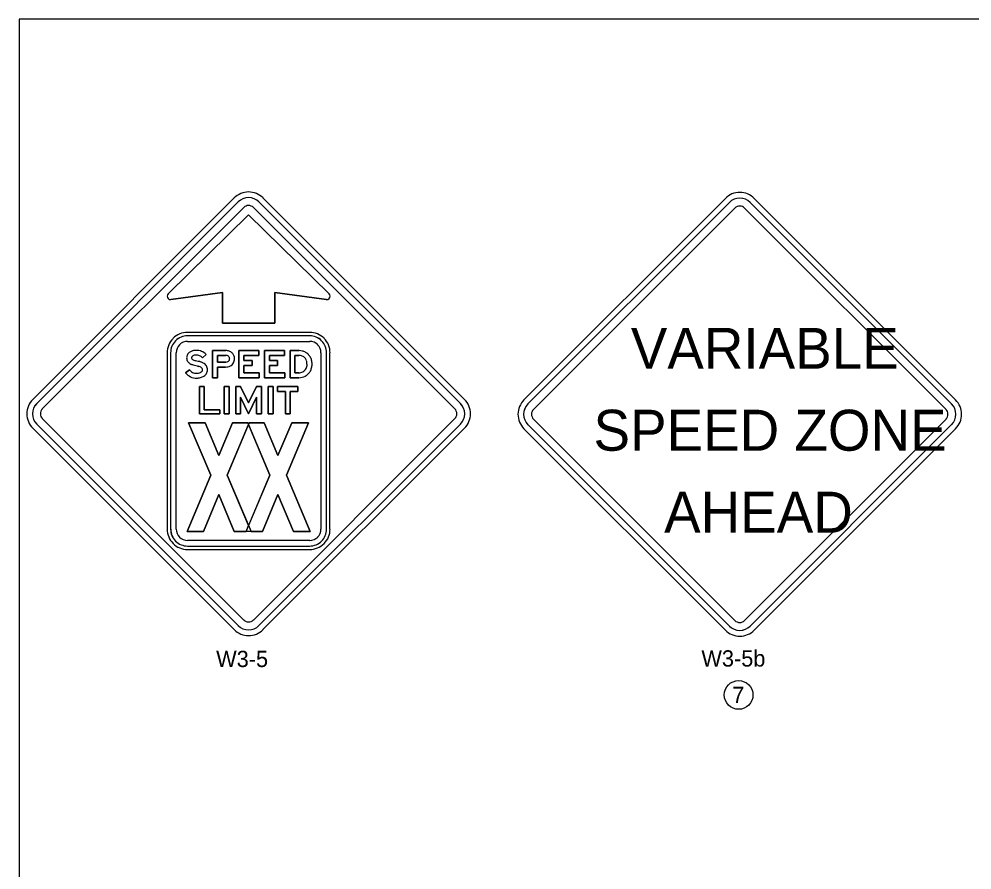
# Model space of a CAD drawing. Extents: x 0 to 37.9, y 0 to 20.9.
# Drawn here: x 4.91 to 16.64, y 10.47 to 20.95 of the extents above; entities that cross this region are included whole.
import ezdxf

# ---------------------------------------------------------------- set-up
doc = ezdxf.new("R2010")
doc.units = 0
for name, color, linetype in [('63', 7, 'Continuous'), ('LAYER_1', 7, 'Continuous'), ('Level 1', 7, 'Continuous'), ('R_PL_TRAFSIGN_PR', 7, 'Continuous')]:
    doc.layers.add(name, color=color, linetype=linetype)

msp = doc.modelspace()

# ---------------------------------------------------------------- linework, layer by layer
at = {"layer": '63'}
for p, q in [((7.604, 18.695), (5.125, 16.216)), ((10.34, 16.216), (7.86, 18.695)), ((13.65, 18.689), (11.171, 16.209)), ((16.386, 16.209), (13.906, 18.689)), ((5.193, 16.147), (7.673, 18.626)), ((7.791, 18.626), (10.271, 16.147)), ((11.24, 16.141), (13.719, 18.62)), ((13.837, 18.62), (16.317, 16.141)), ((8.484, 17.048), (6.981, 17.048)), ((6.981, 16.978), (8.484, 16.978)), ((6.772, 16.839), (6.772, 14.668)), ((6.842, 14.668), (6.842, 16.839)), ((7.165, 16.777), (7.21, 16.817)), ((7.452, 16.865), (7.289, 16.865)), ((8.354, 16.865), (8.242, 16.865)), ((8.623, 16.839), (8.623, 14.668)), ((8.692, 14.668), (8.692, 16.839)), ((7.029, 16.696), (7.048, 16.691)), ((7.003, 16.63), (6.955, 16.592)), ((5.125, 15.96), (7.604, 13.48)), ((7.673, 13.549), (5.193, 16.029)), ((7.73, 15.954), (7.721, 15.976)), ((7.74, 15.976), (7.73, 15.954)), ((10.271, 16.029), (7.791, 13.549)), ((7.86, 13.48), (10.34, 15.96)), ((11.171, 15.954), (13.65, 13.474)), ((13.719, 13.543), (11.24, 16.022)), ((16.317, 16.022), (13.837, 13.543)), ((13.906, 13.474), (16.386, 15.954)), ((7.702, 14.64), (7.732, 14.712)), ((7.732, 14.712), (7.762, 14.64)), ((8.484, 14.529), (6.981, 14.529)), ((6.981, 14.459), (8.484, 14.459))]:
    msp.add_line(p, q, dxfattribs=at)
for points in [[(8.722, 17.565), (7.732, 18.537), (6.745, 17.568), (6.742, 17.565)], [(6.776, 17.494), (7.412, 17.579), (7.412, 17.201), (8.053, 17.201), (8.053, 17.579), (8.689, 17.494)], [(7.289, 16.865), (7.289, 16.531), (7.351, 16.531), (7.351, 16.663), (7.446, 16.663)], [(7.452, 16.723), (7.351, 16.723), (7.351, 16.806), (7.448, 16.806)], [(7.613, 16.531), (7.864, 16.531), (7.864, 16.59), (7.674, 16.59), (7.674, 16.683), (7.775, 16.683), (7.775, 16.744), (7.674, 16.744), (7.674, 16.806), (7.858, 16.806), (7.858, 16.865), (7.613, 16.865), (7.613, 16.531)], [(7.928, 16.531), (8.178, 16.531), (8.178, 16.59), (7.989, 16.59), (7.989, 16.683), (8.089, 16.683), (8.089, 16.744), (7.989, 16.744), (7.989, 16.806), (8.173, 16.806), (8.173, 16.865), (7.928, 16.865), (7.928, 16.531)], [(8.242, 16.865), (8.242, 16.531), (8.351, 16.531)], [(8.351, 16.59), (8.303, 16.59), (8.303, 16.806), (8.351, 16.806)], [(7.126, 16.088), (7.376, 16.088), (7.376, 16.138), (7.185, 16.138), (7.185, 16.422), (7.126, 16.422), (7.126, 16.088)], [(7.431, 16.088), (7.491, 16.088), (7.491, 16.422), (7.431, 16.422), (7.431, 16.088)], [(7.576, 16.088), (7.634, 16.088), (7.634, 16.292), (7.732, 16.087), (7.831, 16.292), (7.831, 16.088), (7.89, 16.088), (7.89, 16.422), (7.831, 16.422), (7.732, 16.224), (7.634, 16.422), (7.576, 16.422), (7.576, 16.088)], [(7.975, 16.088), (8.035, 16.088), (8.035, 16.422), (7.975, 16.422), (7.975, 16.088)], [(8.185, 16.088), (8.243, 16.088), (8.243, 16.363), (8.34, 16.363), (8.34, 16.422), (8.089, 16.422), (8.089, 16.363), (8.185, 16.363), (8.185, 16.088)], [(7.721, 15.976), (7.535, 15.976), (7.366, 15.575), (7.196, 15.976), (6.993, 15.976), (7.267, 15.334), (6.974, 14.64), (7.177, 14.64), (7.366, 15.096), (7.555, 14.64), (7.702, 14.64)], [(7.732, 14.712), (7.469, 15.334), (7.73, 15.954)], [(7.73, 15.954), (7.995, 15.334), (7.732, 14.712)], [(7.762, 14.64), (7.905, 14.64), (8.094, 15.096), (8.283, 14.64), (8.49, 14.64), (8.197, 15.334), (8.468, 15.976), (8.263, 15.976), (8.094, 15.575), (7.924, 15.976), (7.74, 15.976)]]:
    msp.add_lwpolyline(points, dxfattribs=at)
for centre, radius, start, end in [((7.732, 18.568), 0.18, 44.9254, 135.0746), ((7.732, 18.568), 0.0832, 89.9254, 135.0746), ((7.732, 18.568), 0.0832, 44.9254, 90.0746), ((13.778, 18.562), 0.18, 44.9254, 135.0746), ((13.778, 18.561), 0.0832, 89.9254, 135.0746), ((13.778, 18.561), 0.0832, 44.9254, 90.0746), ((6.773, 17.535), 0.0424, 135.5459, 180.2667), ((6.773, 17.535), 0.0425, 179.7409, 223.6306), ((6.77, 17.532), 0.0391, 223.4582, 269.8658), ((6.77, 17.532), 0.0388, 269.9854, 277.795), ((8.694, 17.532), 0.0388, 262.2736, 270.0145), ((8.694, 17.532), 0.0391, 270.1342, 316.5418), ((8.692, 17.535), 0.0424, 359.7364, 44.1273), ((8.692, 17.535), 0.0425, 316.3694, 0.2591), ((6.98, 16.839), 0.208, 89.9254, 180.0746), ((8.484, 16.839), 0.208, 359.9254, 90.0746), ((6.98, 16.839), 0.139, 134.9255, 180.0746), ((6.981, 16.84), 0.139, 89.9254, 135.0746), ((8.484, 16.84), 0.139, 44.9254, 90.0746), ((8.484, 16.839), 0.139, 359.9254, 45.0745), ((7.054, 16.777), 0.0847, 152.6777, 181.0753), ((7.049, 16.774), 0.0796, 178.5889, 212.857), ((7.053, 16.776), 0.0843, 122.7366, 151.2236), ((7.075, 16.745), 0.122, 104.8208, 123.6963), ((7.058, 16.777), 0.0282, 120.2956, 182.7513), ((7.05, 16.776), 0.0209, 179.9083, 212.0097), ((7.086, 16.7), 0.168, 89.4557, 104.6448), ((7.071, 16.755), 0.0539, 100.3001, 120.1792), ((7.084, 16.687), 0.123, 89.2915, 100.7425), ((7.087, 16.696), 0.114, 68.1423, 90.6186), ((7.089, 16.696), 0.172, 67.7077, 90.6198), ((7.087, 16.701), 0.109, 44.235, 67.4215), ((7.089, 16.702), 0.167, 43.5808, 66.9538), ((7.449, 16.737), 0.0697, 74.3681, 90.652), ((7.453, 16.746), 0.119, 70.1262, 90.5851), ((7.455, 16.757), 0.0485, 53.4083, 74.1478), ((7.461, 16.765), 0.0382, 358.1346, 53.1839), ((7.456, 16.758), 0.107, 47.5495, 69.5656), ((7.466, 16.767), 0.0934, 23.7265, 48.402), ((7.46, 16.766), 0.0998, 359.2559, 22.8707), ((8.353, 16.697), 0.109, 68.2803, 90.9045), ((8.354, 16.715), 0.15, 74.8209, 89.9449), ((8.347, 16.689), 0.177, 61.1263, 74.6736), ((8.359, 16.716), 0.0892, 41.6097, 67.471), ((8.354, 16.71), 0.0961, 19.1321, 42.4402), ((8.353, 16.698), 0.166, 46.3389, 61.4634), ((8.37, 16.717), 0.14, 29.1925, 46.1262), ((8.359, 16.712), 0.152, 12.8798, 28.9344), ((7.048, 16.775), 0.0792, 213.9051, 230.9933), ((7.067, 16.798), 0.109, 231.1072, 244.8913), ((7.057, 16.789), 0.0969, 247.9452, 253.5406), ((7.061, 16.783), 0.0332, 212.9513, 236.4661), ((7.084, 16.818), 0.0755, 236.054, 249.6405), ((8.43, 21.479), 4.984, 253.9054, 254.7005), ((7.117, 16.902), 0.166, 249.2993, 257.3298), ((6.813, 15.58), 1.191, 73.9958, 77.0417), ((7.075, 16.525), 0.152, 66.1375, 75.0457), ((7.107, 16.597), 0.0734, 51.9544, 66.4293), ((7.044, 16.388), 0.351, 70.4024, 73.8369), ((7.128, 16.62), 0.103, 63.1106, 70.89), ((7.126, 16.619), 0.105, 47.7482, 62.5851), ((7.14, 16.634), 0.0849, 30.4699, 47.5547), ((7.136, 16.633), 0.0885, 13.5599, 30.1888), ((7.447, 16.819), 0.156, 269.6049, 281.5695), ((7.453, 16.774), 0.0509, 268.9049, 309.0964), ((7.456, 16.774), 0.11, 281.6113, 296.6771), ((7.462, 16.763), 0.0365, 307.9708, 1.5689), ((7.462, 16.761), 0.0957, 297.0955, 330.3686), ((7.462, 16.765), 0.0981, 328.6245, 359.6715), ((8.357, 16.687), 0.0935, 332.6887, 348.8274), ((8.325, 16.701), 0.126, 359.241, 18.6499), ((8.301, 16.698), 0.151, 348.7813, 0.4891), ((8.309, 16.701), 0.204, 359.5919, 12.778), ((8.306, 16.698), 0.207, 347.2107, 0.3996), ((7.092, 16.703), 0.176, 219.0033, 244.6567), ((7.092, 16.698), 0.112, 217.4884, 243.7102), ((7.091, 16.709), 0.182, 245.6676, 270.8051), ((7.091, 16.7), 0.113, 244.8178, 270.8459), ((7.094, 16.698), 0.111, 269.0647, 293.703), ((7.119, 16.643), 0.051, 292.6196, 320.7601), ((7.1, 16.679), 0.151, 285.3029, 302.2765), ((7.13, 16.626), 0.0367, 29.1122, 52.1395), ((7.133, 16.63), 0.0324, 322.6694, 0.8605), ((7.139, 16.631), 0.0267, 359.7606, 28.2299), ((7.121, 16.649), 0.115, 301.7129, 313.9571), ((7.141, 16.628), 0.0856, 314.0283, 328.9351), ((7.145, 16.625), 0.08, 329.4831, 0.8403), ((7.109, 16.627), 0.116, 359.5799, 13.4256), ((8.35, 16.671), 0.0807, 270.4769, 287.5264), ((8.351, 16.693), 0.162, 269.9458, 299.3871), ((8.337, 16.713), 0.125, 287.5372, 300.2566), ((8.34, 16.712), 0.123, 299.2151, 313.3403), ((8.366, 16.684), 0.0847, 313.4446, 331.5413), ((8.347, 16.702), 0.172, 299.0064, 313.9424), ((8.366, 16.682), 0.145, 314.1465, 330.8942), ((8.356, 16.687), 0.155, 331.1465, 347.1055), ((7.095, 16.702), 0.175, 269.649, 285.074), ((5.252, 16.087), 0.18, 134.9254, 225.0746), ((10.213, 16.087), 0.18, 314.9254, 45.0746), ((11.298, 16.081), 0.18, 134.9254, 225.0746), ((16.259, 16.081), 0.18, 314.9254, 45.0746), ((5.252, 16.088), 0.0832, 134.9254, 180.0746), ((5.252, 16.088), 0.0832, 179.9254, 225.0746), ((10.212, 16.088), 0.0832, 359.9254, 45.0746), ((10.212, 16.088), 0.0832, 314.9254, 0.0746), ((11.298, 16.082), 0.0832, 134.9254, 180.0746), ((11.298, 16.081), 0.0832, 179.9254, 225.0746), ((16.258, 16.082), 0.0832, 359.9254, 45.0746), ((16.258, 16.081), 0.0832, 314.9254, 0.0746), ((6.981, 14.668), 0.208, 179.9254, 270.0746), ((6.98, 14.668), 0.139, 179.9254, 225.0745), ((8.484, 14.668), 0.208, 269.9254, 0.0746), ((8.484, 14.668), 0.139, 314.9255, 0.0746), ((6.981, 14.668), 0.139, 224.9254, 270.0746), ((8.484, 14.668), 0.139, 269.9254, 315.0746), ((7.732, 13.608), 0.0832, 224.9254, 270.0746), ((7.732, 13.608), 0.0832, 269.9254, 315.0746), ((13.778, 13.602), 0.0832, 224.9254, 270.0746), ((13.778, 13.602), 0.0832, 269.9254, 315.0746), ((7.732, 13.607), 0.18, 224.9254, 315.0746), ((13.778, 13.601), 0.18, 224.9254, 315.0746)]:
    msp.add_arc(centre, radius, start, end, dxfattribs=at)
at = {"layer": 'LAYER_1'}
for points in [[(7.555, 18.745), (5.075, 16.265)], [(7.604, 18.695), (5.125, 16.216)], [(10.34, 16.216), (7.86, 18.695)], [(10.389, 16.265), (7.909, 18.745)], [(13.601, 18.738), (11.122, 16.259)], [(13.65, 18.689), (11.171, 16.209)], [(16.386, 16.209), (13.906, 18.689)], [(16.435, 16.259), (13.956, 18.738)], [(5.193, 16.147), (7.673, 18.626)], [(6.742, 17.565), (6.745, 17.568), (6.742, 17.565), (7.732, 18.537), (8.722, 17.565), (8.722, 17.565)], [(7.791, 18.626), (10.271, 16.147)], [(11.24, 16.141), (13.719, 18.62)], [(13.837, 18.62), (16.317, 16.141)], [(8.689, 17.494), (8.688, 17.494), (8.689, 17.494), (8.053, 17.579), (8.053, 17.201), (7.412, 17.201), (7.412, 17.579), (6.776, 17.494), (6.776, 17.494), (6.776, 17.494)], [(8.484, 17.09), (6.981, 17.09)], [(8.484, 17.048), (6.981, 17.048)], [(6.981, 16.978), (8.484, 16.978)], [(6.73, 16.839), (6.73, 14.668)], [(6.772, 16.839), (6.772, 14.668)], [(6.842, 14.668), (6.842, 16.839)], [(7.21, 16.817), (7.165, 16.777)], [(7.289, 16.865), (7.452, 16.865)], [(7.446, 16.663), (7.351, 16.663), (7.351, 16.531), (7.289, 16.531), (7.289, 16.865)], [(7.448, 16.806), (7.351, 16.806), (7.351, 16.723), (7.452, 16.723)], [(8.242, 16.865), (8.354, 16.865)], [(8.351, 16.531), (8.242, 16.531), (8.242, 16.865)], [(8.351, 16.806), (8.303, 16.806), (8.303, 16.59), (8.351, 16.59)], [(8.623, 16.839), (8.623, 14.668)], [(8.692, 14.668), (8.692, 16.839)], [(8.734, 14.668), (8.734, 16.839)], [(7.048, 16.691), (7.029, 16.696)], [(6.955, 16.592), (7.003, 16.63)], [(5.125, 15.96), (7.604, 13.48)], [(7.673, 13.549), (5.193, 16.029)], [(10.271, 16.029), (7.791, 13.549)], [(7.86, 13.48), (10.34, 15.96)], [(11.171, 15.954), (13.65, 13.474)], [(13.719, 13.543), (11.24, 16.022)], [(16.317, 16.022), (13.837, 13.543)], [(13.906, 13.474), (16.386, 15.954)], [(5.075, 15.911), (7.555, 13.431)], [(7.909, 13.431), (10.389, 15.911)], [(11.122, 15.904), (13.601, 13.425)], [(13.956, 13.425), (16.435, 15.904)], [(8.484, 14.529), (6.981, 14.529)], [(6.981, 14.459), (8.484, 14.459)], [(6.981, 14.418), (8.484, 14.418)]]:
    msp.add_lwpolyline(points, dxfattribs=at)
for points in [[(7.613, 16.865), (7.858, 16.865), (7.858, 16.806), (7.674, 16.806), (7.674, 16.744), (7.775, 16.744), (7.775, 16.683), (7.674, 16.683), (7.674, 16.59), (7.864, 16.59), (7.864, 16.531), (7.613, 16.531)], [(7.928, 16.865), (8.173, 16.865), (8.173, 16.806), (7.989, 16.806), (7.989, 16.744), (8.089, 16.744), (8.089, 16.683), (7.989, 16.683), (7.989, 16.59), (8.178, 16.59), (8.178, 16.531), (7.928, 16.531)], [(7.126, 16.422), (7.185, 16.422), (7.185, 16.138), (7.376, 16.138), (7.376, 16.088), (7.126, 16.088)], [(7.431, 16.422), (7.491, 16.422), (7.491, 16.088), (7.431, 16.088)], [(7.576, 16.422), (7.634, 16.422), (7.732, 16.224), (7.831, 16.422), (7.89, 16.422), (7.89, 16.088), (7.831, 16.088), (7.831, 16.292), (7.732, 16.087), (7.634, 16.292), (7.634, 16.088), (7.576, 16.088)], [(7.975, 16.422), (8.035, 16.422), (8.035, 16.088), (7.975, 16.088)], [(8.185, 16.363), (8.089, 16.363), (8.089, 16.422), (8.34, 16.422), (8.34, 16.363), (8.243, 16.363), (8.243, 16.088), (8.185, 16.088)], [(7.267, 15.334), (6.993, 15.976), (7.196, 15.976), (7.366, 15.575), (7.535, 15.976), (7.74, 15.976), (7.469, 15.334), (7.762, 14.64), (7.555, 14.64), (7.366, 15.096), (7.177, 14.64), (6.974, 14.64)], [(7.995, 15.334), (7.721, 15.976), (7.924, 15.976), (8.094, 15.575), (8.263, 15.976), (8.468, 15.976), (8.197, 15.334), (8.49, 14.64), (8.283, 14.64), (8.094, 15.096), (7.905, 14.64), (7.702, 14.64)]]:
    msp.add_lwpolyline(points, close=True, dxfattribs=at)
for centre, radius, start, end in [((7.732, 18.568), 0.25, 89.9254, 135.0746), ((7.733, 18.568), 0.25, 44.9254, 90.0746), ((13.778, 18.562), 0.25, 89.9254, 135.0746), ((13.779, 18.562), 0.25, 44.9254, 90.0746), ((7.732, 18.568), 0.18, 89.9255, 135.0746), ((7.732, 18.568), 0.0832, 89.9254, 135.0746), ((7.732, 18.568), 0.18, 44.9254, 90.0745), ((7.732, 18.568), 0.0832, 44.9254, 90.0746), ((13.778, 18.562), 0.18, 89.9255, 135.0746), ((13.779, 18.562), 0.18, 44.9254, 90.0745), ((13.778, 18.561), 0.0832, 89.9254, 135.0746), ((13.778, 18.561), 0.0832, 44.9254, 90.0746), ((6.773, 17.535), 0.0424, 135.5459, 180.2667), ((6.773, 17.535), 0.0425, 179.7409, 223.6306), ((6.77, 17.532), 0.0391, 223.4582, 269.8658), ((6.77, 17.532), 0.0388, 269.9854, 277.795), ((8.694, 17.532), 0.0388, 262.2736, 270.0145), ((8.694, 17.532), 0.0391, 270.1342, 316.5418), ((8.692, 17.535), 0.0424, 359.7364, 44.1273), ((8.692, 17.535), 0.0425, 316.3694, 0.2591), ((6.98, 16.839), 0.25, 134.9254, 180.0746), ((6.98, 16.84), 0.25, 89.9254, 135.0746), ((6.981, 16.84), 0.208, 89.9254, 135.0746), ((8.484, 16.84), 0.25, 44.9254, 90.0746), ((8.484, 16.84), 0.208, 44.9254, 90.0746), ((8.485, 16.839), 0.25, 359.9254, 45.0746), ((6.98, 16.839), 0.208, 134.9254, 180.0746), ((6.98, 16.839), 0.139, 134.9255, 180.0746), ((6.981, 16.84), 0.139, 89.9254, 135.0746), ((8.484, 16.84), 0.139, 44.9254, 90.0746), ((8.484, 16.839), 0.139, 359.9254, 45.0745), ((8.484, 16.839), 0.208, 359.9254, 45.0746), ((7.054, 16.777), 0.0847, 152.6777, 181.0753), ((7.049, 16.774), 0.0796, 178.5889, 212.857), ((7.053, 16.776), 0.0843, 122.7366, 151.2236), ((7.075, 16.745), 0.122, 104.8208, 123.6963), ((7.058, 16.777), 0.0282, 120.2956, 182.7513), ((7.05, 16.776), 0.0209, 179.9083, 212.0097), ((7.086, 16.7), 0.168, 89.4557, 104.6448), ((7.071, 16.755), 0.0539, 100.3001, 120.1792), ((7.084, 16.687), 0.123, 89.2915, 100.7425), ((7.087, 16.696), 0.114, 68.1423, 90.6186), ((7.089, 16.696), 0.172, 67.7077, 90.6198), ((7.087, 16.701), 0.109, 44.235, 67.4215), ((7.089, 16.702), 0.167, 43.5808, 66.9538), ((7.449, 16.737), 0.0697, 74.3681, 90.652), ((7.453, 16.746), 0.119, 70.1262, 90.5851), ((7.455, 16.757), 0.0485, 53.4083, 74.1478), ((7.461, 16.765), 0.0382, 358.1346, 53.1839), ((7.456, 16.758), 0.107, 47.5495, 69.5656), ((7.466, 16.767), 0.0934, 23.7265, 48.402), ((7.46, 16.766), 0.0998, 359.2559, 22.8707), ((8.353, 16.697), 0.109, 68.2803, 90.9045), ((8.354, 16.715), 0.15, 74.8209, 89.9449), ((8.347, 16.689), 0.177, 61.1263, 74.6736), ((8.359, 16.716), 0.0892, 41.6097, 67.471), ((8.354, 16.71), 0.0961, 19.1321, 42.4402), ((8.353, 16.698), 0.166, 46.3389, 61.4634), ((8.37, 16.717), 0.14, 29.1925, 46.1262), ((8.359, 16.712), 0.152, 12.8798, 28.9344), ((7.048, 16.775), 0.0792, 213.9051, 230.9933), ((7.067, 16.798), 0.109, 231.1072, 244.8913), ((7.057, 16.789), 0.0969, 247.9452, 253.5406), ((7.061, 16.783), 0.0332, 212.9513, 236.4661), ((7.084, 16.818), 0.0755, 236.054, 249.6405), ((8.43, 21.479), 4.984, 253.9054, 254.7005), ((7.117, 16.902), 0.166, 249.2993, 257.3298), ((6.813, 15.58), 1.191, 73.9958, 77.0417), ((7.075, 16.525), 0.152, 66.1375, 75.0457), ((7.107, 16.597), 0.0734, 51.9544, 66.4293), ((7.044, 16.388), 0.351, 70.4024, 73.8369), ((7.128, 16.62), 0.103, 63.1106, 70.89), ((7.126, 16.619), 0.105, 47.7482, 62.5851), ((7.14, 16.634), 0.0849, 30.4699, 47.5547), ((7.136, 16.633), 0.0885, 13.5599, 30.1888), ((7.447, 16.819), 0.156, 269.6049, 281.5695), ((7.453, 16.774), 0.0509, 268.9049, 309.0964), ((7.456, 16.774), 0.11, 281.6113, 296.6771), ((7.462, 16.763), 0.0365, 307.9708, 1.5689), ((7.462, 16.761), 0.0957, 297.0955, 330.3686), ((7.462, 16.765), 0.0981, 328.6245, 359.6715), ((8.357, 16.687), 0.0935, 332.6887, 348.8274), ((8.325, 16.701), 0.126, 359.241, 18.6499), ((8.301, 16.698), 0.151, 348.7813, 0.4891), ((8.309, 16.701), 0.204, 359.5919, 12.778), ((8.306, 16.698), 0.207, 347.2107, 0.3996), ((7.092, 16.703), 0.176, 219.0033, 244.6567), ((7.092, 16.698), 0.112, 217.4884, 243.7102), ((7.091, 16.709), 0.182, 245.6676, 270.8051), ((7.091, 16.7), 0.113, 244.8178, 270.8459), ((7.094, 16.698), 0.111, 269.0647, 293.703), ((7.119, 16.643), 0.051, 292.6196, 320.7601), ((7.1, 16.679), 0.151, 285.3029, 302.2765), ((7.13, 16.626), 0.0367, 29.1122, 52.1395), ((7.133, 16.63), 0.0324, 322.6694, 0.8605), ((7.139, 16.631), 0.0267, 359.7606, 28.2299), ((7.121, 16.649), 0.115, 301.7129, 313.9571), ((7.141, 16.628), 0.0856, 314.0283, 328.9351), ((7.145, 16.625), 0.08, 329.4831, 0.8403), ((7.109, 16.627), 0.116, 359.5799, 13.4256), ((8.35, 16.671), 0.0807, 270.4769, 287.5264), ((8.351, 16.693), 0.162, 269.9458, 299.3871), ((8.337, 16.713), 0.125, 287.5372, 300.2566), ((8.34, 16.712), 0.123, 299.2151, 313.3403), ((8.366, 16.684), 0.0847, 313.4446, 331.5413), ((8.347, 16.702), 0.172, 299.0064, 313.9424), ((8.366, 16.682), 0.145, 314.1465, 330.8942), ((8.356, 16.687), 0.155, 331.1465, 347.1055), ((7.095, 16.702), 0.175, 269.649, 285.074), ((5.252, 16.088), 0.25, 134.9254, 180.0746), ((5.252, 16.088), 0.18, 134.9254, 180.0745), ((10.213, 16.088), 0.18, 359.9255, 45.0746), ((10.213, 16.088), 0.25, 359.9254, 45.0746), ((11.298, 16.082), 0.25, 134.9254, 180.0746), ((11.298, 16.082), 0.18, 134.9254, 180.0745), ((16.259, 16.082), 0.18, 359.9255, 45.0746), ((16.259, 16.082), 0.25, 359.9254, 45.0746), ((5.252, 16.087), 0.25, 179.9254, 225.0746), ((5.252, 16.087), 0.18, 179.9255, 225.0746), ((5.252, 16.088), 0.0832, 134.9254, 180.0746), ((5.252, 16.088), 0.0832, 179.9254, 225.0746), ((10.212, 16.088), 0.0832, 359.9254, 45.0746), ((10.212, 16.088), 0.0832, 314.9254, 0.0746), ((10.213, 16.087), 0.18, 314.9254, 0.0745), ((10.213, 16.087), 0.25, 314.9254, 0.0746), ((11.298, 16.081), 0.25, 179.9254, 225.0746), ((11.298, 16.081), 0.18, 179.9255, 225.0746), ((11.298, 16.082), 0.0832, 134.9254, 180.0746), ((11.298, 16.081), 0.0832, 179.9254, 225.0746), ((16.258, 16.082), 0.0832, 359.9254, 45.0746), ((16.258, 16.081), 0.0832, 314.9254, 0.0746), ((16.259, 16.081), 0.18, 314.9254, 0.0745), ((16.259, 16.081), 0.25, 314.9254, 0.0746), ((6.98, 14.668), 0.25, 179.9254, 225.0746), ((6.98, 14.668), 0.208, 179.9254, 225.0746), ((6.98, 14.668), 0.139, 179.9254, 225.0745), ((8.484, 14.668), 0.139, 314.9255, 0.0746), ((8.484, 14.668), 0.208, 314.9254, 0.0746), ((8.485, 14.668), 0.25, 314.9254, 0.0746), ((6.981, 14.668), 0.139, 224.9254, 270.0746), ((8.484, 14.668), 0.139, 269.9254, 315.0746), ((6.98, 14.667), 0.25, 224.9254, 270.0746), ((6.981, 14.668), 0.208, 224.9254, 270.0746), ((8.484, 14.668), 0.208, 269.9254, 315.0746), ((8.484, 14.667), 0.25, 269.9254, 315.0746), ((7.732, 13.608), 0.0832, 224.9254, 270.0746), ((7.732, 13.608), 0.0832, 269.9254, 315.0746), ((13.778, 13.602), 0.0832, 224.9254, 270.0746), ((13.778, 13.602), 0.0832, 269.9254, 315.0746), ((7.732, 13.607), 0.25, 224.9254, 270.0746), ((7.732, 13.607), 0.18, 224.9254, 270.0745), ((7.732, 13.607), 0.18, 269.9255, 315.0746), ((7.733, 13.607), 0.25, 269.9254, 315.0746), ((13.778, 13.601), 0.25, 224.9254, 270.0746), ((13.778, 13.601), 0.18, 224.9254, 270.0745), ((13.779, 13.601), 0.18, 269.9255, 315.0746), ((13.779, 13.601), 0.25, 269.9254, 315.0746)]:
    msp.add_arc(centre, radius, start, end, dxfattribs=at)
at = {"layer": 'Level 1'}
msp.add_lwpolyline([(4.907, 0.921), (37.907, 0.921), (37.907, 20.946), (4.907, 20.946)], close=True, dxfattribs=at)
msp.add_circle((13.764, 12.627), 0.177, dxfattribs=at)

# ---------------------------------------------------------------- texts
for s, p in [('W3-5', (7.333, 12.97)), ('W3-5b', (13.306, 12.976)), ('7', (13.685, 12.527))]:
    msp.add_text(s, height=0.2, dxfattribs=at).set_placement(p)
at = {"layer": 'R_PL_TRAFSIGN_PR'}
for s, p in [('VARIABLE', (12.437, 16.641)), ('SPEED ZONE ', (11.978, 15.633)), ('AHEAD', (12.847, 14.624))]:
    msp.add_text(s, height=0.5042, dxfattribs=at).set_placement(p)

doc.saveas('drawing.dxf')
